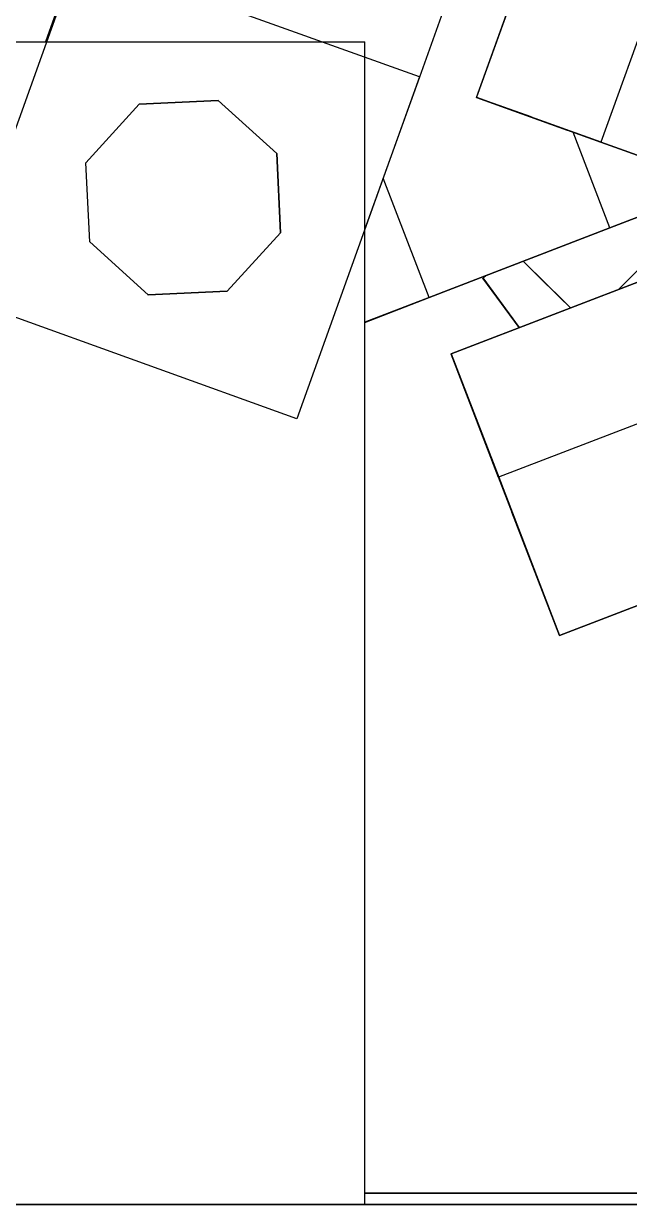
# Model space of a CAD drawing. Extents: x -32 to 51.8, y -51.6 to -5.5.
# Drawn here: x 43.0389 to 43.2891, y -20.1406 to -19.653 of the extents above; entities that cross this region are included whole.
import ezdxf

# ---------------------------------------------------------------- set-up
doc = ezdxf.new("R2010")
doc.units = 0
doc.header["$MEASUREMENT"] = 0
doc.layers.get('0').update_dxf_attribs({"linetype": 'CONTINUOUS'})

msp = doc.modelspace()

# ---------------------------------------------------------------- linework, layer by layer
for p, q in [((43.226, -19.68347), (45.96065, -12.08224)), ((45.96065, -12.08224), (43.22601, -19.68343)), ((46.01205, -12.10066), (43.27737, -19.70195)), ((44.92817, -14.95212), (43.22601, -19.68344)), ((43.226, -19.68347), (44.30188, -16.69298)), ((47.66891, -18.07262), (43.21545, -19.78941)), ((43.21545, -19.78941), (47.66891, -18.07262)), ((43.21545, -19.78941), (47.66891, -18.07263)), ((47.66891, -18.07263), (43.21545, -19.78941)), ((47.70232, -18.11826), (43.23509, -19.84035)), ((47.74516, -18.17676), (43.26027, -19.90567)), ((43.26027, -19.90567), (47.74516, -18.17676)), ((47.74516, -18.17676), (43.26027, -19.90567)), ((43.26027, -19.90567), (47.74516, -18.17676)), ((47.74517, -18.17677), (43.26027, -19.90568)), ((43.26027, -19.90567), (47.74516, -18.17677)), ((47.74516, -18.17677), (43.26027, -19.90567)), ((47.74517, -18.17678), (43.26027, -19.90568)), ((43.26027, -19.90569), (47.74517, -18.17678)), ((47.74518, -18.17678), (43.26027, -19.90569)), ((43.26027, -19.9057), (47.74518, -18.17679)), ((47.74518, -18.17679), (43.26028, -19.90569)), ((47.74518, -18.17679), (43.26028, -19.9057)), ((43.26028, -19.90569), (47.74518, -18.17679)), ((43.26028, -19.9057), (47.74518, -18.17679)), ((47.74518, -18.17679), (43.26028, -19.9057)), ((43.26028, -19.9057), (47.74518, -18.17679)), ((47.74518, -18.17679), (43.26028, -19.9057)), ((47.74518, -18.17678), (43.26029, -19.90568)), ((47.74518, -18.17678), (43.26029, -19.90568)), ((43.26029, -19.90568), (47.74518, -18.17678)), ((43.26029, -19.90568), (47.74518, -18.17678)), ((47.74518, -18.17678), (43.26029, -19.90569)), ((43.26029, -19.90569), (47.74518, -18.17678)), ((47.74518, -18.17679), (43.26029, -19.90569)), ((47.74518, -18.17679), (43.26029, -19.90569)), ((43.26029, -19.90569), (47.74518, -18.17679)), ((43.26029, -19.90569), (47.74518, -18.17679)), ((47.74517, -18.17677), (43.2603, -19.90567)), ((47.74517, -18.17678), (43.2603, -19.90567)), ((43.2603, -19.90567), (47.74517, -18.17678)), ((47.74517, -18.17678), (43.2603, -19.90567)), ((43.2603, -19.90567), (47.74517, -18.17678)), ((43.2603, -19.90568), (47.74517, -18.17678)), ((47.74517, -18.17677), (43.26031, -19.90566)), ((43.26031, -19.90566), (47.74517, -18.17677)), ((47.74517, -18.17677), (43.26031, -19.90566)), ((43.26031, -19.90566), (47.74517, -18.17677)), ((47.74517, -18.17677), (43.26031, -19.90566)), ((47.74517, -18.17677), (43.26031, -19.90566)), ((43.26031, -19.90566), (47.74517, -18.17677)), ((43.26031, -19.90566), (47.74517, -18.17677)), ((47.74516, -18.17677), (43.26032, -19.90565)), ((43.26032, -19.90565), (47.74516, -18.17677)), ((43.21545, -19.78941), (43.91764, -19.51872)), ((43.91764, -19.51872), (43.21545, -19.78941)), ((43.20251, -19.67502), (43.22959, -19.59974)), ((43.06134, -19.62423), (43.01056, -19.76537)), ((43.06062, -19.62454), (43.04794, -19.6606)), ((43.20248, -19.67501), (43.06134, -19.62423)), ((43.02984, -19.6606), (43.17984, -19.6606)), ((43.17984, -20.14059), (43.17984, -19.6606)), ((43.17984, -19.6606), (43.17984, -19.6606)), ((43.20248, -19.67501), (43.15171, -19.81615)), ((43.17984, -19.73801), (43.2025, -19.67501)), ((43.2025, -19.67501), (43.20248, -19.67501)), ((43.2025, -19.67501), (43.20251, -19.67502)), ((43.22601, -19.68343), (43.226, -19.68347)), ((43.22601, -19.68344), (43.226, -19.68347)), ((43.226, -19.68347), (43.226, -19.68347)), ((43.226, -19.68347), (43.226, -19.68347)), ((43.24851, -19.69156), (43.226, -19.68347)), ((43.226, -19.68347), (43.226, -19.68347)), ((43.226, -19.68347), (43.27738, -19.70195)), ((43.226, -19.68347), (43.226, -19.68347)), ((43.27737, -19.70195), (43.226, -19.68347)), ((43.22601, -19.68344), (43.22601, -19.68343)), ((43.22601, -19.68343), (43.27739, -19.70192)), ((43.22601, -19.68344), (43.22601, -19.68344)), ((43.22601, -19.68347), (43.22601, -19.68347)), ((43.22601, -19.68347), (43.22601, -19.68347)), ((43.22601, -19.68347), (43.26347, -19.69695)), ((43.22601, -19.68347), (43.22601, -19.68347)), ((43.22602, -19.68348), (43.22602, -19.68348)), ((43.22602, -19.68348), (43.22602, -19.68348)), ((43.22602, -19.68348), (43.27405, -19.70075)), ((43.2774, -19.70196), (43.22603, -19.68348)), ((43.22603, -19.68348), (43.22603, -19.68348)), ((43.22603, -19.68348), (43.22603, -19.68348)), ((43.22603, -19.68348), (43.27741, -19.70196)), ((43.06465, -19.71044), (43.08664, -19.68626)), ((43.08664, -19.68626), (43.06465, -19.71044)), ((43.08664, -19.68626), (43.11928, -19.68471)), ((43.11928, -19.68471), (43.08664, -19.68626)), ((43.11928, -19.68471), (43.14346, -19.7067)), ((43.11928, -19.68471), (43.11931, -19.68473)), ((43.14346, -19.7067), (43.11928, -19.68471)), ((43.27739, -19.70196), (43.22751, -19.68401)), ((43.27741, -19.70196), (43.2395, -19.68832)), ((43.24677, -19.69094), (43.27738, -19.70195)), ((43.25488, -19.69386), (43.26405, -19.69716)), ((43.25489, -19.69386), (43.27739, -19.70196)), ((43.28111, -19.73734), (43.26587, -19.69781)), ((43.28111, -19.73731), (43.26588, -19.69782)), ((43.34324, -19.72564), (43.27737, -19.70195)), ((43.27738, -19.70195), (43.27738, -19.70195)), ((43.27738, -19.70195), (43.27738, -19.70195)), ((43.27738, -19.70195), (43.27738, -19.70195)), ((43.27738, -19.70195), (43.27738, -19.70195)), ((43.27738, -19.70195), (43.27738, -19.70195)), ((43.27738, -19.70195), (43.27738, -19.70195)), ((43.27738, -19.70195), (43.27738, -19.70195)), ((43.27738, -19.70195), (43.27738, -19.70195)), ((43.27738, -19.70195), (43.27739, -19.70195)), ((43.27738, -19.70195), (43.27738, -19.70195)), ((43.27738, -19.70195), (43.27738, -19.70195)), ((43.27739, -19.70192), (43.34325, -19.72561)), ((43.27739, -19.70195), (43.27739, -19.70195)), ((43.27739, -19.70195), (43.27739, -19.70195)), ((43.27739, -19.70195), (43.27739, -19.70195)), ((43.27739, -19.70195), (43.27739, -19.70196)), ((43.27739, -19.70196), (43.27739, -19.70195)), ((43.27739, -19.70195), (43.27739, -19.70196)), ((43.27739, -19.70196), (43.27739, -19.70196)), ((43.27739, -19.70196), (43.27739, -19.70196)), ((43.27739, -19.70196), (43.27739, -19.70196)), ((43.27739, -19.70196), (43.27739, -19.70196)), ((43.2774, -19.70196), (43.27739, -19.70196)), ((43.27739, -19.70196), (43.2774, -19.70196)), ((43.2774, -19.70196), (43.27739, -19.70196)), ((43.27739, -19.70196), (43.2774, -19.70196)), ((43.2774, -19.70196), (43.2774, -19.70196)), ((43.2774, -19.70196), (43.2774, -19.70196)), ((43.2774, -19.70196), (43.2774, -19.70196)), ((43.2774, -19.70196), (43.2774, -19.70196)), ((43.2774, -19.70196), (43.2774, -19.70196)), ((43.2774, -19.70196), (43.2774, -19.70196)), ((43.2774, -19.70196), (43.2774, -19.70196)), ((43.2774, -19.70196), (43.2774, -19.70196)), ((43.2774, -19.70196), (43.2774, -19.70196)), ((43.2774, -19.70196), (43.2774, -19.70196)), ((43.2774, -19.70196), (43.2774, -19.70196)), ((43.2774, -19.70196), (43.2774, -19.70196)), ((43.2774, -19.70196), (43.2774, -19.70196)), ((43.2774, -19.70196), (43.2774, -19.70196)), ((43.2774, -19.70196), (43.27741, -19.70196)), ((43.27741, -19.70196), (43.27741, -19.70196)), ((43.27741, -19.70196), (43.27741, -19.70196)), ((43.27741, -19.70196), (43.27741, -19.70196)), ((43.27741, -19.70196), (43.27741, -19.70196)), ((43.27741, -19.70196), (43.27741, -19.70196)), ((43.27741, -19.70196), (43.27741, -19.70196)), ((43.27741, -19.70196), (43.34327, -19.72566)), ((43.27741, -19.70196), (43.27741, -19.70196)), ((43.27741, -19.70196), (43.27741, -19.70196)), ((43.14346, -19.7067), (43.145, -19.73934)), ((43.14346, -19.7067), (43.14349, -19.70671)), ((43.145, -19.73934), (43.14346, -19.7067)), ((43.06619, -19.74308), (43.06465, -19.71044)), ((43.20646, -19.76609), (43.18747, -19.71682)), ((43.28111, -19.73731), (43.32675, -19.71971)), ((43.28111, -19.73734), (43.3268, -19.71973)), ((43.32604, -19.72003), (43.28111, -19.73735)), ((43.28111, -19.73734), (43.32603, -19.72003)), ((43.32493, -19.72203), (43.28477, -19.76269)), ((43.145, -19.73934), (43.12301, -19.76352)), ((43.12301, -19.76352), (43.145, -19.73934)), ((43.14503, -19.73936), (43.145, -19.73934)), ((43.20647, -19.76612), (43.28111, -19.73734)), ((43.28111, -19.73735), (43.20647, -19.76612)), ((43.28111, -19.73734), (43.28111, -19.73734)), ((43.09037, -19.76507), (43.06619, -19.74308)), ((43.24527, -19.75116), (43.26476, -19.7704)), ((43.24527, -19.75116), (43.26476, -19.7704)), ((43.26476, -19.7704), (43.24527, -19.75116)), ((43.24527, -19.75116), (43.26476, -19.7704)), ((43.26476, -19.7704), (43.24527, -19.75116)), ((43.24527, -19.75116), (43.26476, -19.7704)), ((43.26476, -19.7704), (43.24527, -19.75116)), ((43.24528, -19.75116), (43.26477, -19.7704)), ((43.26476, -19.7704), (43.24528, -19.75116)), ((43.24528, -19.75116), (43.26476, -19.7704)), ((43.26476, -19.7704), (43.24528, -19.75116)), ((43.24528, -19.75116), (43.26476, -19.7704)), ((43.24528, -19.75116), (43.26477, -19.7704)), ((43.26477, -19.7704), (43.24528, -19.75116)), ((43.24528, -19.75116), (43.26232, -19.76798)), ((43.26477, -19.7704), (43.24528, -19.75116)), ((43.24528, -19.75116), (43.25547, -19.76122)), ((43.26207, -19.76773), (43.24528, -19.75116)), ((43.24528, -19.75116), (43.26477, -19.7704)), ((43.26477, -19.7704), (43.24528, -19.75116)), ((43.24528, -19.75116), (43.26477, -19.7704)), ((43.26477, -19.7704), (43.24528, -19.75116)), ((43.24528, -19.75116), (43.26476, -19.7704)), ((43.26476, -19.7704), (43.24528, -19.75116)), ((43.24528, -19.75116), (43.26476, -19.7704)), ((43.26476, -19.7704), (43.24528, -19.75116)), ((43.24528, -19.75116), (43.26476, -19.7704)), ((43.24529, -19.75115), (43.26478, -19.7704)), ((43.26478, -19.7704), (43.24529, -19.75115)), ((43.24529, -19.75115), (43.26478, -19.7704)), ((43.26478, -19.7704), (43.24529, -19.75115)), ((43.24529, -19.75115), (43.26477, -19.7704)), ((43.26477, -19.7704), (43.24529, -19.75115)), ((43.24529, -19.75115), (43.26477, -19.7704)), ((43.26477, -19.7704), (43.24529, -19.75115)), ((43.26478, -19.7704), (43.24529, -19.75115)), ((43.24529, -19.75115), (43.26478, -19.77039)), ((43.26478, -19.77039), (43.24529, -19.75115)), ((43.26477, -19.7704), (43.24529, -19.75115)), ((43.24529, -19.75115), (43.26433, -19.76996)), ((43.26477, -19.7704), (43.24529, -19.75115)), ((43.24529, -19.75115), (43.24778, -19.75362)), ((43.24529, -19.75115), (43.25925, -19.76494)), ((43.2453, -19.75115), (43.26478, -19.77039)), ((43.22975, -19.75714), (43.22853, -19.75804)), ((43.22853, -19.75804), (43.22975, -19.75714)), ((43.22853, -19.75804), (43.22853, -19.75805)), ((43.22853, -19.75805), (43.22853, -19.75804)), ((43.24361, -19.77855), (43.22853, -19.75804)), ((43.22853, -19.75804), (43.22853, -19.75804)), ((43.22853, -19.75804), (43.24362, -19.77855)), ((43.22853, -19.75804), (43.22853, -19.75804)), ((43.22853, -19.75804), (43.22853, -19.75804)), ((43.24362, -19.77855), (43.22853, -19.75804)), ((43.24361, -19.77855), (43.22853, -19.75804)), ((43.22853, -19.75804), (43.22853, -19.75804)), ((43.22853, -19.75804), (43.24361, -19.77855)), ((43.22853, -19.75804), (43.22853, -19.75805)), ((43.24361, -19.77855), (43.22853, -19.75805)), ((43.22853, -19.75805), (43.22853, -19.75805)), ((43.22853, -19.75805), (43.22853, -19.75805)), ((43.22853, -19.75805), (43.22853, -19.75805)), ((43.24361, -19.77856), (43.22853, -19.75805)), ((43.22853, -19.75805), (43.22853, -19.75805)), ((43.22853, -19.75805), (43.24361, -19.77856)), ((43.24361, -19.77856), (43.22853, -19.75805)), ((43.22853, -19.75805), (43.22853, -19.75805)), ((43.22853, -19.75805), (43.24361, -19.77856)), ((43.24361, -19.77856), (43.22853, -19.75805)), ((43.22853, -19.75805), (43.22853, -19.75805)), ((43.22853, -19.75805), (43.24361, -19.77855)), ((43.22853, -19.75805), (43.24361, -19.77855)), ((43.24361, -19.77855), (43.22853, -19.75805)), ((43.22853, -19.75805), (43.22853, -19.75805)), ((43.22853, -19.75805), (43.22853, -19.75805)), ((43.22853, -19.75805), (43.22853, -19.75805)), ((43.22853, -19.75805), (43.22853, -19.75805)), ((43.22853, -19.75805), (43.24361, -19.77855)), ((43.22853, -19.75805), (43.22853, -19.75805)), ((43.22853, -19.75805), (43.24361, -19.77855)), ((43.22853, -19.75805), (43.22853, -19.75805)), ((43.24361, -19.77855), (43.22853, -19.75805)), ((43.22853, -19.75805), (43.22853, -19.75805)), ((43.22853, -19.75805), (43.22853, -19.75805)), ((43.22853, -19.75805), (43.22853, -19.75805)), ((43.22853, -19.75805), (43.22853, -19.75805)), ((43.22853, -19.75805), (43.24361, -19.77856)), ((43.22853, -19.75805), (43.22853, -19.75805)), ((43.24361, -19.77856), (43.22853, -19.75806)), ((43.22853, -19.75806), (43.22853, -19.75806)), ((43.22853, -19.75806), (43.22853, -19.75806)), ((43.22853, -19.75806), (43.22853, -19.75806)), ((43.22853, -19.75806), (43.24361, -19.77856)), ((43.24361, -19.77856), (43.22853, -19.75806)), ((43.22854, -19.75806), (43.22853, -19.75806)), ((43.22853, -19.75806), (43.22853, -19.75806)), ((43.22853, -19.75806), (43.22854, -19.75806)), ((43.22853, -19.75806), (43.24361, -19.77856)), ((43.22854, -19.75806), (43.22853, -19.75806)), ((43.22853, -19.75806), (43.22854, -19.75806)), ((43.24361, -19.77856), (43.22853, -19.75806)), ((43.22853, -19.75806), (43.22853, -19.75806)), ((43.22853, -19.75806), (43.24361, -19.77856)), ((43.24361, -19.77856), (43.22853, -19.75806)), ((43.22853, -19.75806), (43.22853, -19.75806)), ((43.22853, -19.75806), (43.24361, -19.77856)), ((43.24361, -19.77856), (43.22853, -19.75806)), ((43.22853, -19.75806), (43.22853, -19.75806)), ((43.22853, -19.75806), (43.24361, -19.77856)), ((43.24361, -19.77856), (43.22853, -19.75806)), ((43.22853, -19.75806), (43.22853, -19.75806)), ((43.22853, -19.75806), (43.24361, -19.77856)), ((43.22854, -19.75806), (43.22853, -19.75806)), ((43.2436, -19.77856), (43.22853, -19.75807)), ((43.22853, -19.75807), (43.22853, -19.75807)), ((43.22853, -19.75807), (43.2436, -19.77856)), ((43.2436, -19.77856), (43.22853, -19.75807)), ((43.22853, -19.75807), (43.22853, -19.75807)), ((43.22853, -19.75807), (43.2436, -19.77856)), ((43.22854, -19.75806), (43.22854, -19.75807)), ((43.24361, -19.77856), (43.22854, -19.75807)), ((43.22854, -19.75807), (43.22854, -19.75807)), ((43.22854, -19.75807), (43.22854, -19.75807)), ((43.22854, -19.75807), (43.24361, -19.77856)), ((43.22854, -19.75807), (43.22854, -19.75807)), ((43.2436, -19.77856), (43.22854, -19.75807)), ((43.22854, -19.75807), (43.22854, -19.75807)), ((43.22854, -19.75807), (43.22854, -19.75807)), ((43.22854, -19.75807), (43.22854, -19.75807)), ((43.2436, -19.77856), (43.22854, -19.75807)), ((43.22854, -19.75807), (43.22854, -19.75807)), ((43.2436, -19.77856), (43.22854, -19.75807)), ((43.22854, -19.75807), (43.22854, -19.75807)), ((43.22854, -19.75807), (43.2436, -19.77856)), ((43.2436, -19.77856), (43.22854, -19.75807)), ((43.22854, -19.75807), (43.22854, -19.75807)), ((43.22854, -19.75807), (43.2436, -19.77856)), ((43.2436, -19.77856), (43.22854, -19.75807)), ((43.22854, -19.75807), (43.22854, -19.75807)), ((43.22854, -19.75807), (43.22854, -19.75807)), ((43.22854, -19.75807), (43.2436, -19.77856)), ((43.22854, -19.75807), (43.22854, -19.75807)), ((43.22854, -19.75807), (43.2436, -19.77856)), ((43.22854, -19.75807), (43.22854, -19.75807)), ((43.22854, -19.75808), (43.22854, -19.75808)), ((43.22854, -19.75808), (43.2436, -19.77856)), ((43.2436, -19.77856), (43.22854, -19.75808)), ((43.22854, -19.75808), (43.22854, -19.75808)), ((43.22854, -19.75808), (43.2436, -19.77856)), ((43.26478, -19.7704), (43.2511, -19.75689)), ((43.15171, -19.81615), (43.01056, -19.76537)), ((43.12301, -19.76352), (43.09037, -19.76507)), ((43.09037, -19.76507), (43.12301, -19.76352)), ((43.09037, -19.76507), (43.0904, -19.76508)), ((43.0904, -19.76508), (43.09037, -19.76507)), ((43.12305, -19.76354), (43.12301, -19.76352)), ((43.20646, -19.76609), (43.17984, -19.77635)), ((43.17984, -19.77638), (43.20647, -19.76611)), ((43.20647, -19.76611), (43.20646, -19.76609)), ((43.20647, -19.76611), (43.20647, -19.76612)), ((43.20647, -19.76612), (43.20647, -19.76612)), ((43.20647, -19.76612), (43.20647, -19.76612)), ((43.23176, -19.76246), (43.2436, -19.77856)), ((43.24163, -19.77586), (43.24361, -19.77856)), ((43.23509, -19.84035), (43.21545, -19.78941)), ((43.21545, -19.78941), (43.21545, -19.78941)), ((43.21545, -19.78941), (43.21545, -19.78941)), ((43.21545, -19.78942), (43.21545, -19.78942)), ((43.21545, -19.78942), (43.21545, -19.78942)), ((43.21545, -19.78942), (43.21545, -19.78942)), ((43.21545, -19.78942), (43.23509, -19.84036)), ((43.23509, -19.84036), (43.21545, -19.78942)), ((43.21545, -19.78942), (43.21545, -19.78942)), ((43.21545, -19.78942), (43.21545, -19.78942)), ((43.21545, -19.78942), (43.21545, -19.78942)), ((43.21545, -19.78942), (43.22877, -19.82395)), ((43.21545, -19.78942), (43.21545, -19.78942)), ((43.21545, -19.78942), (43.21545, -19.78942)), ((43.21545, -19.78942), (43.21545, -19.78942)), ((43.21545, -19.78943), (43.21545, -19.78943)), ((43.21545, -19.78943), (43.23509, -19.84037)), ((43.23509, -19.84037), (43.21545, -19.78943)), ((43.21545, -19.78943), (43.21546, -19.78943)), ((43.21545, -19.78943), (43.21545, -19.78943)), ((43.21545, -19.78943), (43.21545, -19.78943)), ((43.21545, -19.78943), (43.22777, -19.82139)), ((43.21545, -19.78943), (43.21545, -19.78943)), ((43.21545, -19.78943), (43.21546, -19.78943)), ((43.21545, -19.78943), (43.21545, -19.78943)), ((43.21546, -19.78943), (43.21546, -19.78943)), ((43.21546, -19.78943), (43.23509, -19.84038)), ((43.21546, -19.78943), (43.21546, -19.78944)), ((43.21546, -19.78944), (43.22778, -19.82139)), ((43.21546, -19.78944), (43.21546, -19.78944)), ((43.21546, -19.78944), (43.21546, -19.78944)), ((43.21546, -19.78944), (43.2351, -19.84038)), ((43.2351, -19.84038), (43.21546, -19.78944)), ((43.21546, -19.78944), (43.21546, -19.78944)), ((43.21546, -19.78944), (43.21546, -19.78944)), ((43.21546, -19.78944), (43.21546, -19.78944)), ((43.21546, -19.78944), (43.21546, -19.78944)), ((43.21546, -19.78945), (43.21546, -19.78945)), ((43.21546, -19.78945), (43.2351, -19.84039)), ((43.2351, -19.84039), (43.21546, -19.78945)), ((43.21546, -19.78945), (43.21546, -19.78945)), ((43.21546, -19.78945), (43.21546, -19.78945)), ((43.2351, -19.84039), (43.21546, -19.78945)), ((43.21546, -19.78945), (43.21546, -19.78945)), ((43.2155, -19.78939), (43.2155, -19.78939)), ((43.2155, -19.78939), (43.23514, -19.84033)), ((43.2155, -19.78939), (43.2155, -19.78939)), ((43.23509, -19.84038), (43.21797, -19.79595)), ((43.23509, -19.84035), (43.22277, -19.8084)), ((43.23509, -19.84037), (43.22277, -19.80841)), ((43.26027, -19.90567), (43.23509, -19.84035)), ((43.23509, -19.84036), (43.23509, -19.84036)), ((43.23509, -19.84036), (43.23509, -19.84036)), ((43.23509, -19.84036), (43.23509, -19.84036)), ((43.23509, -19.84036), (43.23509, -19.84036)), ((43.23509, -19.84036), (43.23509, -19.84037)), ((43.23509, -19.84037), (43.23509, -19.84037)), ((43.23509, -19.84037), (43.23509, -19.84037)), ((43.23509, -19.84037), (43.23509, -19.84037)), ((43.23509, -19.84037), (43.23509, -19.84037)), ((43.23509, -19.84037), (43.23509, -19.84037)), ((43.2351, -19.84037), (43.23509, -19.84037)), ((43.23509, -19.84037), (43.23509, -19.84037)), ((43.2351, -19.84037), (43.23509, -19.84037)), ((43.23509, -19.84037), (43.23509, -19.84037)), ((43.23509, -19.84037), (43.2351, -19.84037)), ((43.23509, -19.84037), (43.23509, -19.84037)), ((43.2351, -19.84037), (43.23509, -19.84038)), ((43.2351, -19.84037), (43.23509, -19.84038)), ((43.23509, -19.84038), (43.23509, -19.84038)), ((43.23509, -19.84038), (43.23509, -19.84038)), ((43.23509, -19.84038), (43.2351, -19.84038)), ((43.23509, -19.84038), (43.23509, -19.84038)), ((43.23509, -19.84038), (43.2351, -19.84038)), ((43.2351, -19.84038), (43.23509, -19.84038)), ((43.2351, -19.84038), (43.2351, -19.84038)), ((43.2351, -19.84038), (43.2351, -19.84038)), ((43.2351, -19.84038), (43.2351, -19.84038)), ((43.2351, -19.84038), (43.2351, -19.84038)), ((43.2351, -19.84038), (43.2351, -19.84038)), ((43.2351, -19.84038), (43.2351, -19.84039)), ((43.2351, -19.84038), (43.2351, -19.84039)), ((43.2351, -19.84038), (43.2351, -19.84038)), ((43.2351, -19.84038), (43.2351, -19.84038)), ((43.2351, -19.84039), (43.2351, -19.84038)), ((43.2351, -19.84039), (43.2351, -19.84038)), ((43.2351, -19.84038), (43.2351, -19.84038)), ((43.2351, -19.84039), (43.2351, -19.84039)), ((43.2351, -19.84039), (43.2351, -19.84039)), ((43.2351, -19.84039), (43.2351, -19.84039)), ((43.2351, -19.84039), (43.2351, -19.84039)), ((43.2351, -19.84039), (43.2351, -19.84039)), ((43.2351, -19.84039), (43.25658, -19.89613)), ((43.2351, -19.84039), (43.2351, -19.84039)), ((43.23514, -19.84033), (43.26032, -19.90565)), ((43.24063, -19.85473), (43.24063, -19.85473)), ((43.24063, -19.85473), (43.26027, -19.90568)), ((43.24063, -19.85474), (43.24063, -19.85473)), ((43.24063, -19.85474), (43.24063, -19.85473)), ((43.26027, -19.90568), (43.24063, -19.85474)), ((43.24063, -19.85474), (43.24063, -19.85474)), ((43.24063, -19.85474), (43.24063, -19.85474)), ((43.24063, -19.85474), (43.24063, -19.85474)), ((43.24063, -19.85474), (43.26027, -19.90569)), ((43.26027, -19.90569), (43.24063, -19.85474)), ((43.24064, -19.85475), (43.24063, -19.85475)), ((43.24064, -19.85475), (43.24063, -19.85475)), ((43.24064, -19.85476), (43.26027, -19.9057)), ((43.24064, -19.85476), (43.24064, -19.85476)), ((43.24064, -19.85476), (43.24064, -19.85476)), ((43.24064, -19.85476), (43.24064, -19.85476)), ((43.26027, -19.9057), (43.24064, -19.85476)), ((43.24064, -19.85476), (43.24064, -19.85476)), ((43.26027, -19.90567), (43.2421, -19.85854)), ((43.26027, -19.9057), (43.24557, -19.86755)), ((43.24696, -19.87115), (43.26027, -19.90568)), ((43.26027, -19.90568), (43.24934, -19.87733)), ((43.26032, -19.90565), (43.26027, -19.90567)), ((43.26027, -19.90567), (43.26031, -19.90566)), ((43.26031, -19.90566), (43.26027, -19.90568)), ((43.26031, -19.90566), (43.26027, -19.90568)), ((43.26027, -19.90568), (43.26031, -19.90566)), ((43.26027, -19.90567), (43.26027, -19.90567)), ((43.26027, -19.90567), (43.26027, -19.90567)), ((43.26027, -19.90567), (43.26027, -19.90567)), ((43.2603, -19.90567), (43.26027, -19.90568)), ((43.26027, -19.90569), (43.2603, -19.90567)), ((43.26027, -19.90567), (43.26027, -19.90567)), ((43.26027, -19.90567), (43.26027, -19.90567)), ((43.26027, -19.90568), (43.26027, -19.90568)), ((43.26027, -19.90568), (43.26027, -19.90568)), ((43.26027, -19.90568), (43.26027, -19.90568)), ((43.26027, -19.90568), (43.26027, -19.90568)), ((43.26027, -19.90568), (43.26027, -19.90568)), ((43.26027, -19.90569), (43.26027, -19.90568)), ((43.26027, -19.90569), (43.26029, -19.90568)), ((43.26029, -19.90568), (43.26027, -19.90569)), ((43.26027, -19.90569), (43.26027, -19.90569)), ((43.26027, -19.90569), (43.26027, -19.90569)), ((43.26027, -19.90569), (43.26027, -19.90569)), ((43.26027, -19.90569), (43.26029, -19.90569)), ((43.26027, -19.90569), (43.26027, -19.90569)), ((43.26027, -19.90569), (43.26027, -19.90569)), ((43.26027, -19.9057), (43.26029, -19.90569)), ((43.26029, -19.90569), (43.26027, -19.9057)), ((43.26028, -19.90569), (43.26027, -19.9057)), ((43.26027, -19.9057), (43.26027, -19.9057)), ((43.26027, -19.9057), (43.26027, -19.9057)), ((43.26027, -19.9057), (43.26028, -19.9057)), ((43.26027, -19.9057), (43.26027, -19.9057)), ((43.26027, -19.9057), (43.26027, -19.9057)), ((43.26028, -19.9057), (43.26027, -19.9057)), ((43.26027, -19.9057), (43.26028, -19.9057)), ((43.26027, -19.9057), (43.26028, -19.9057)), ((43.26027, -19.9057), (43.26027, -19.9057)), ((43.26029, -19.90569), (43.26028, -19.90569)), ((43.26028, -19.90569), (43.26028, -19.90569)), ((43.26028, -19.90569), (43.26028, -19.9057)), ((43.26028, -19.9057), (43.26028, -19.9057)), ((43.26028, -19.9057), (43.26028, -19.9057)), ((43.26028, -19.9057), (43.26028, -19.9057)), ((43.26028, -19.9057), (43.26028, -19.9057)), ((43.26028, -19.9057), (43.26028, -19.9057)), ((43.26029, -19.90568), (43.26029, -19.90568)), ((43.26029, -19.90568), (43.26029, -19.90569)), ((43.26029, -19.90569), (43.26029, -19.90569)), ((43.26029, -19.90569), (43.26029, -19.90569)), ((43.26029, -19.90569), (43.26029, -19.90569)), ((43.26029, -19.90569), (43.26029, -19.90569)), ((43.2603, -19.90567), (43.2603, -19.90567)), ((43.2603, -19.90567), (43.2603, -19.90567)), ((43.2603, -19.90567), (43.2603, -19.90567)), ((43.2603, -19.90567), (43.2603, -19.90567)), ((43.2603, -19.90567), (43.2603, -19.90567)), ((43.2603, -19.90568), (43.2603, -19.90568)), ((43.26031, -19.90565), (43.26032, -19.90565)), ((43.26032, -19.90565), (43.26031, -19.90566)), ((43.26031, -19.90566), (43.26031, -19.90565)), ((43.26031, -19.90566), (43.26031, -19.90566)), ((43.26031, -19.90566), (43.26031, -19.90566)), ((43.26031, -19.90566), (43.26031, -19.90566)), ((43.26031, -19.90566), (43.26031, -19.90566)), ((43.26031, -19.90566), (43.26031, -19.90566)), ((43.26031, -19.90566), (43.26031, -19.90566)), ((43.26032, -19.90565), (43.26032, -19.90565)), ((43.26032, -19.90565), (43.26032, -19.90565)), ((43.26032, -19.90565), (43.26032, -19.90565)), ((43.71807, -20.13595), (43.17984, -20.13595)), ((43.17984, -20.13595), (43.71807, -20.13595)), ((43.54194, -20.13595), (43.17984, -20.13595)), ((43.17984, -20.13595), (43.54194, -20.13595)), ((43.54194, -20.13595), (43.17984, -20.13595)), ((43.17984, -20.13595), (43.54194, -20.13595)), ((43.54194, -20.13595), (43.17984, -20.13595)), ((43.17984, -20.13595), (43.54194, -20.13595)), ((43.54194, -20.13595), (43.17984, -20.13595)), ((43.17984, -20.13595), (43.54194, -20.13595)), ((43.17984, -20.13597), (43.71807, -20.13597)), ((43.84491, -20.14058), (42.68396, -20.14058)), ((42.68396, -20.14058), (43.76491, -20.14058)), ((42.68396, -20.14059), (43.84491, -20.14059))]:
    msp.add_line(p, q)

doc.saveas('drawing.dxf')
